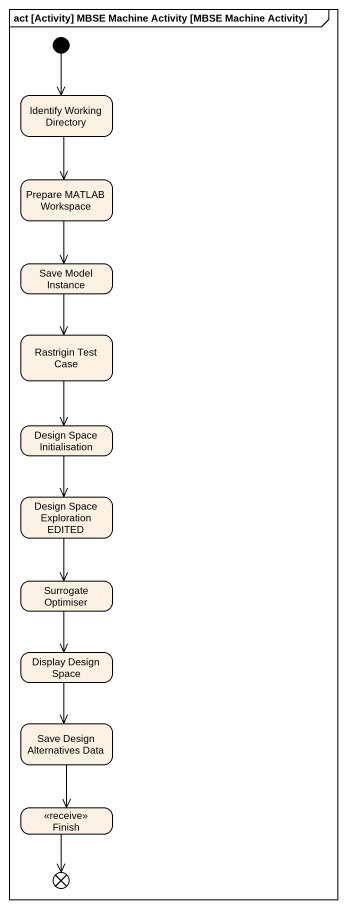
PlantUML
@startuml
mainframe act [Activity] MBSE Machine Activity [MBSE Machine Activity]
hide empty description
state "Identify Working Directory" as Identify_Working_Directory
state "Prepare MATLAB Workspace" as Prepare_MATLAB_Workspace
state "Save Model Instance" as Save_Model_Instance
state "Rastrigin Test Case" as Rastrigin_Test_Case
state "Design Space Initialisation" as Design_Space_Initialisation
state "Design Space Exploration EDITED" as Design_Space_Exploration
state "Surrogate Optimiser" as Surrogate_Optimiser
state "Display Design Space" as Display_Design_Space
state "Save Design Alternatives Data" as Save_Design_Alternatives
state Finish <<receive>>
state flowfinal1 <<end>>
[*] --> Identify_Working_Directory
Identify_Working_Directory --> Prepare_MATLAB_Workspace
Prepare_MATLAB_Workspace --> Save_Model_Instance
Save_Model_Instance --> Rastrigin_Test_Case
Rastrigin_Test_Case --> Design_Space_Initialisation
Design_Space_Initialisation --> Design_Space_Exploration
Design_Space_Exploration --> Surrogate_Optimiser
Surrogate_Optimiser --> Display_Design_Space
Display_Design_Space --> Save_Design_Alternatives
Save_Design_Alternatives --> Finish
Finish --> flowfinal1
@enduml
